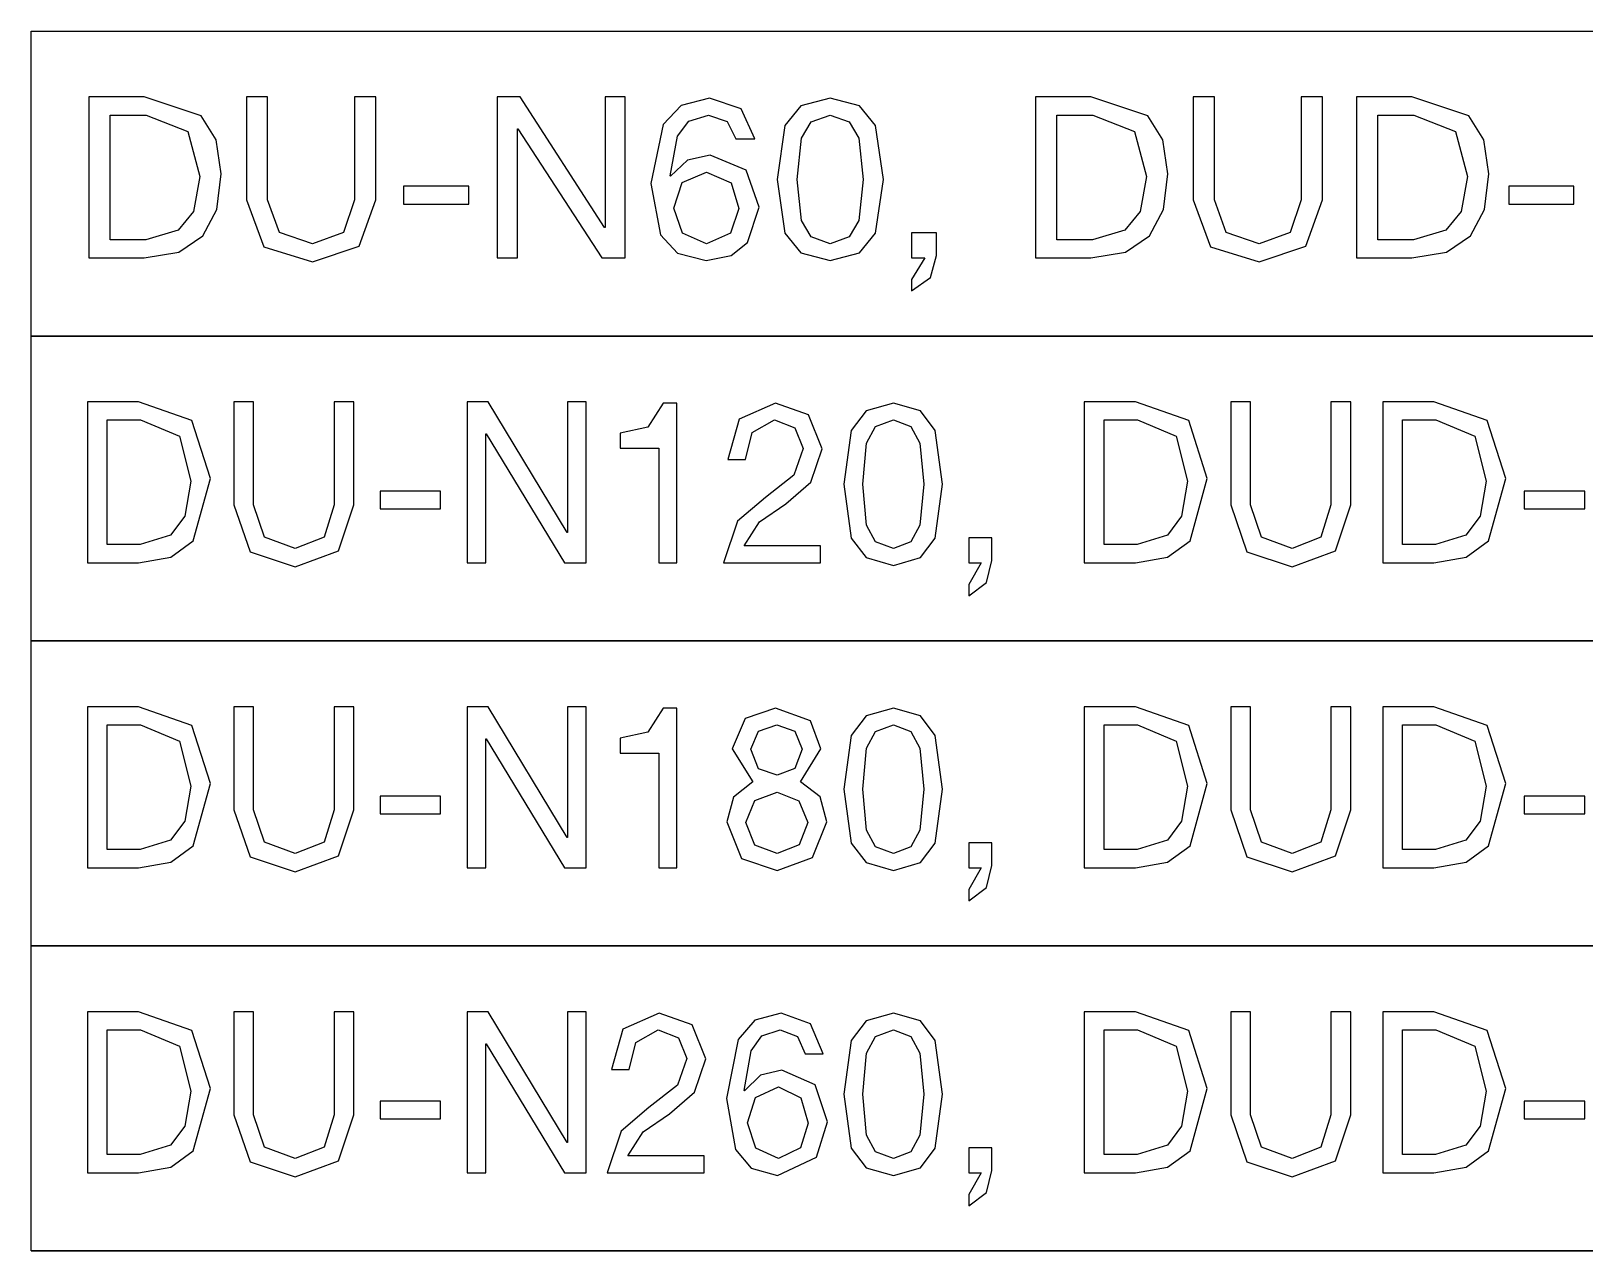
# Model space of a CAD drawing. Extents: x -212 to 220, y 7 to 294.
# Drawn here: x 18.02 to 37.5, y 105.39 to 120.68 of the extents above; entities that cross this region are included whole.
import ezdxf

# ---------------------------------------------------------------- set-up
doc = ezdxf.new("R2010")
doc.units = 0

msp = doc.modelspace()

# ---------------------------------------------------------------- linework, layer by layer
at = {"layer": '1'}
for p, q in [((18.017732, 120.675839), (46.017643, 120.675839)), ((18.017732, 116.853501), (18.017732, 120.675839)), ((19.434954, 119.850841), (18.740424, 119.850841)), ((18.740424, 119.850841), (18.740424, 117.833398)), ((20.151189, 119.614164), (19.434954, 119.850841)), ((20.983179, 119.850841), (20.718597, 119.850841)), ((20.718597, 119.850841), (20.718597, 118.561)), ((20.983179, 118.561), (20.983179, 119.850841)), ((22.339166, 119.850841), (22.070449, 119.850841)), ((22.070449, 119.850841), (22.070449, 118.561)), ((22.339166, 118.561), (22.339166, 119.850841)), ((23.862591, 119.850841), (23.862584, 117.833398)), ((24.147843, 119.850841), (23.862591, 119.850841)), ((25.206174, 118.213735), (24.147843, 119.850841)), ((25.466608, 119.850841), (25.214429, 119.850841)), ((25.214429, 119.850841), (25.214429, 118.213735)), ((25.466608, 117.833398), (25.466608, 119.850841)), ((26.523913, 119.834305), (26.16825, 119.744323)), ((26.920274, 119.70098), (26.523913, 119.834305)), ((28.035961, 119.834305), (27.666862, 119.737605)), ((28.403314, 119.737605), (28.035961, 119.834305)), ((31.301907, 119.850841), (30.607377, 119.850841)), ((30.607377, 119.850841), (30.607377, 117.833398)), ((32.018139, 119.614164), (31.301907, 119.850841)), ((32.851162, 119.850841), (32.586579, 119.850841)), ((32.586579, 119.850841), (32.586579, 118.561)), ((32.851162, 118.561), (32.851162, 119.850841)), ((34.207149, 119.850841), (33.938431, 119.850841)), ((33.938431, 119.850841), (33.938431, 118.561)), ((34.207149, 118.561), (34.207149, 119.850841)), ((35.326457, 119.850841), (34.631927, 119.850841)), ((34.631927, 119.850841), (34.631927, 117.833398)), ((36.042691, 119.614164), (35.326457, 119.850841)), ((19.009142, 119.623465), (19.459761, 119.623465)), ((19.009142, 118.060773), (19.009142, 119.623465)), ((19.459761, 119.623465), (19.982724, 119.418827)), ((20.338386, 119.313666), (20.151189, 119.614164)), ((26.16825, 119.744323), (25.942036, 119.505127)), ((26.265023, 119.548212), (26.511516, 119.623465)), ((26.511516, 119.623465), (26.743028, 119.5413)), ((27.090285, 119.32581), (26.920274, 119.70098)), ((27.666862, 119.737605), (27.467521, 119.491691)), ((27.7987, 119.539362), (28.035961, 119.623465)), ((28.035961, 119.623465), (28.27322, 119.539362)), ((28.60285, 119.491691), (28.403314, 119.737605)), ((30.876091, 119.623465), (31.32671, 119.623465)), ((30.876091, 118.060773), (30.876091, 119.623465)), ((31.32671, 119.623465), (31.849674, 119.418827)), ((32.205335, 119.313666), (32.018139, 119.614164)), ((34.900645, 119.623465), (35.351261, 119.623465)), ((34.900645, 118.060773), (34.900645, 119.623465)), ((35.351261, 119.623465), (35.874226, 119.418827)), ((36.229889, 119.313666), (36.042691, 119.614164)), ((19.982724, 119.418827), (20.133618, 118.854522)), ((24.114763, 117.833398), (24.114763, 119.449833)), ((24.114763, 119.449833), (24.118891, 119.449833)), ((24.118891, 119.449833), (25.173087, 117.833398)), ((25.942036, 119.505127), (25.788041, 118.763571)), ((26.12085, 119.359399), (26.265023, 119.548212)), ((26.743028, 119.5413), (26.850513, 119.32581)), ((27.467521, 119.491691), (27.370369, 118.817315)), ((27.675776, 119.332011), (27.7987, 119.539362)), ((28.27322, 119.539362), (28.396146, 119.332011)), ((28.701552, 118.817315), (28.60285, 119.491691)), ((31.849674, 119.418827), (32.000567, 118.854522)), ((35.874226, 119.418827), (36.025121, 118.854522)), ((20.402335, 118.887595), (20.338386, 119.313666)), ((26.027827, 118.86279), (26.12085, 119.359399)), ((26.850513, 119.32581), (27.090285, 119.32581)), ((27.622552, 118.817315), (27.675776, 119.332011)), ((28.396146, 119.332011), (28.449373, 118.817315)), ((32.269285, 118.887595), (32.205335, 119.313666)), ((36.293839, 118.887595), (36.229889, 119.313666)), ((26.24486, 119.057093), (26.031954, 118.858656)), ((26.532182, 119.119105), (26.24486, 119.057093)), ((26.982281, 118.934103), (26.532182, 119.119105)), ((20.133618, 118.854522), (20.053262, 118.416565)), ((20.345362, 118.438592), (20.402335, 118.887595)), ((26.031954, 118.858656), (26.027827, 118.86279)), ((26.179232, 118.777524), (26.486705, 118.908265)), ((26.486705, 118.908265), (26.793147, 118.773907)), ((26.486705, 118.908265), (26.486705, 118.908265)), ((27.144027, 118.47005), (26.982281, 118.934103)), ((32.000567, 118.854522), (31.920211, 118.416565)), ((32.212311, 118.438592), (32.269285, 118.887595)), ((36.025121, 118.854522), (35.944765, 118.416565)), ((36.236866, 118.438592), (36.293839, 118.887595)), ((23.504981, 118.730499), (22.686429, 118.730499)), ((22.686429, 118.730499), (22.686429, 118.507257)), ((23.504981, 118.507257), (23.504981, 118.730499)), ((25.788041, 118.763571), (25.909997, 118.123819)), ((26.073296, 118.457648), (26.179232, 118.777524)), ((26.793147, 118.773907), (26.891848, 118.453514)), ((27.370369, 118.817315), (27.467521, 118.142939)), ((27.370369, 118.817315), (27.370369, 118.817315)), ((27.675778, 118.302619), (27.622552, 118.817315)), ((27.622552, 118.817315), (27.622552, 118.817315)), ((28.449373, 118.817315), (28.396149, 118.302619)), ((28.60285, 118.142939), (28.701552, 118.817315)), ((37.359402, 118.730499), (36.54085, 118.730499)), ((36.54085, 118.730499), (36.54085, 118.507257)), ((37.359402, 118.507257), (37.359402, 118.730499)), ((20.169792, 118.107799), (20.345362, 118.438592)), ((20.718597, 118.561), (20.93667, 117.970857)), ((21.130973, 118.152757), (20.983179, 118.561)), ((22.070449, 118.561), (21.935056, 118.152757)), ((22.129876, 117.981709), (22.339166, 118.561)), ((22.686429, 118.507257), (23.504981, 118.507257)), ((26.182333, 118.141389), (26.073296, 118.457648)), ((26.891848, 118.453514), (26.786945, 118.143972)), ((27.000367, 118.026667), (27.144027, 118.47005)), ((32.036741, 118.107799), (32.212311, 118.438592)), ((32.586579, 118.561), (32.804652, 117.970857)), ((32.998955, 118.152757), (32.851162, 118.561)), ((33.938431, 118.561), (33.803039, 118.152757)), ((33.99786, 117.981709), (34.207149, 118.561)), ((36.061295, 118.107799), (36.236866, 118.438592)), ((36.54085, 118.507257), (37.359402, 118.507257)), ((20.053262, 118.416565), (19.862835, 118.178596)), ((27.798703, 118.095267), (27.675778, 118.302619)), ((28.396149, 118.302619), (28.273223, 118.095267)), ((31.920211, 118.416565), (31.729784, 118.178596)), ((35.944765, 118.416565), (35.754337, 118.178596)), ((19.455627, 118.060773), (19.009142, 118.060773)), ((19.862835, 118.178596), (19.455627, 118.060773)), ((19.868648, 117.903355), (20.169792, 118.107799)), ((21.545418, 118.011164), (21.130973, 118.152757)), ((21.935056, 118.152757), (21.545418, 118.011164)), ((25.214429, 118.213735), (25.206174, 118.213735)), ((25.909997, 118.123819), (26.119415, 117.891534)), ((26.486705, 118.011164), (26.182333, 118.141389)), ((26.786945, 118.143972), (26.486705, 118.011164)), ((27.467521, 118.142939), (27.666862, 117.897024)), ((28.035961, 118.011164), (27.798703, 118.095267)), ((28.273223, 118.095267), (28.035961, 118.011164)), ((28.403314, 117.897024), (28.60285, 118.142939)), ((29.369211, 118.14759), (29.05502, 118.14759)), ((29.05502, 118.14759), (29.05502, 117.833398)), ((29.369211, 117.862336), (29.369211, 118.14759)), ((31.322576, 118.060773), (30.876091, 118.060773)), ((31.729784, 118.178596), (31.322576, 118.060773)), ((31.735599, 117.903355), (32.036741, 118.107799)), ((33.4134, 118.011164), (32.998955, 118.152757)), ((33.803039, 118.152757), (33.4134, 118.011164)), ((35.347126, 118.060773), (34.900645, 118.060773)), ((35.754337, 118.178596), (35.347126, 118.060773)), ((35.760151, 117.903355), (36.061295, 118.107799)), ((19.434954, 117.833398), (19.868648, 117.903355)), ((20.93667, 117.970857), (21.545418, 117.783788)), ((21.545418, 117.783788), (22.129876, 117.981709)), ((26.119415, 117.891534), (26.478436, 117.800325)), ((26.478436, 117.800325), (26.795212, 117.864274)), ((26.795212, 117.864274), (27.000367, 118.026667)), ((27.666862, 117.897024), (28.035961, 117.800325)), ((28.035961, 117.800325), (28.403314, 117.897024)), ((29.29428, 117.585351), (29.369211, 117.862336)), ((31.301907, 117.833398), (31.735599, 117.903355)), ((32.804652, 117.970857), (33.4134, 117.783788)), ((33.4134, 117.783788), (33.99786, 117.981709)), ((35.326457, 117.833398), (35.760151, 117.903355)), ((18.740424, 117.833398), (19.434954, 117.833398)), ((23.862584, 117.833398), (24.114763, 117.833398)), ((25.173087, 117.833398), (25.466608, 117.833398)), ((29.05502, 117.833398), (29.220385, 117.833398)), ((29.220385, 117.833398), (29.05502, 117.560547)), ((30.607377, 117.833398), (31.301907, 117.833398)), ((34.631927, 117.833398), (35.326457, 117.833398)), ((29.05502, 117.419987), (29.29428, 117.585351)), ((29.05502, 117.560547), (29.05502, 117.419987)), ((18.017732, 116.853853), (46.017643, 116.853853)), ((18.017732, 113.031515), (18.017732, 116.853853)), ((46.017643, 116.853501), (18.017732, 116.853501)), ((18.0179, 116.854), (46.01781, 116.854)), ((19.365184, 116.029644), (18.724397, 116.029644)), ((18.724397, 116.029644), (18.724397, 114.012201)), ((20.032842, 115.792966), (19.365184, 116.029644)), ((20.807987, 116.029644), (20.55994, 116.029644)), ((20.55994, 116.029644), (20.55994, 114.739803)), ((20.807987, 114.739803), (20.807987, 116.029644)), ((22.064755, 116.029644), (21.816708, 116.029644)), ((21.816708, 116.029644), (21.816708, 114.739803)), ((22.064755, 114.739803), (22.064755, 116.029644)), ((23.748369, 116.029644), (23.483786, 116.029644)), ((23.483786, 116.029644), (23.483786, 114.012201)), ((24.73642, 114.392538), (23.748369, 116.029644)), ((24.976199, 116.029644), (24.740555, 116.029644)), ((24.740555, 116.029644), (24.740555, 114.392538)), ((24.976199, 114.012201), (24.976199, 116.029644)), ((25.941512, 116.013107), (25.75031, 115.711834)), ((26.11101, 116.013107), (25.941512, 116.013107)), ((26.11101, 114.012201), (26.11101, 116.013107)), ((27.351242, 116.013107), (26.89494, 115.81157)), ((27.763619, 115.865313), (27.351242, 116.013107)), ((28.48431, 115.916408), (28.298469, 115.670493)), ((28.827118, 116.013107), (28.48431, 115.916408)), ((29.167536, 115.916408), (28.827118, 116.013107)), ((29.352149, 115.670493), (29.167536, 115.916408)), ((31.861551, 116.029644), (31.220765, 116.029644)), ((31.220765, 116.029644), (31.220765, 114.012201)), ((32.529209, 115.792966), (31.861551, 116.029644)), ((33.304354, 116.029644), (33.056308, 116.029644)), ((33.056308, 116.029644), (33.056308, 114.739803)), ((33.304354, 114.739803), (33.304354, 116.029644)), ((34.561122, 116.029644), (34.313076, 116.029644)), ((34.313076, 116.029644), (34.313076, 114.739803)), ((34.561122, 114.739803), (34.561122, 116.029644)), ((35.60395, 116.029644), (34.963164, 116.029644)), ((34.963164, 116.029644), (34.963164, 114.012201)), ((36.271608, 115.792966), (35.60395, 116.029644)), ((18.972444, 115.802268), (19.389988, 115.802268)), ((18.972444, 114.239576), (18.972444, 115.802268)), ((19.389988, 115.802268), (19.877813, 115.59763)), ((20.266419, 115.066397), (20.032842, 115.792966)), ((25.75031, 115.711834), (25.404078, 115.636904)), ((26.89494, 115.81157), (26.751797, 115.306175)), ((27.05617, 115.644138), (27.33884, 115.802268)), ((27.33884, 115.802268), (27.591537, 115.703049)), ((27.934151, 115.438467), (27.763619, 115.865313)), ((28.490705, 115.510813), (28.604845, 115.718165)), ((28.604845, 115.718165), (28.827118, 115.802268)), ((28.827118, 115.802268), (29.047001, 115.718165)), ((29.047001, 115.718165), (29.159913, 115.510813)), ((31.468811, 115.802268), (31.886356, 115.802268)), ((31.468811, 114.239576), (31.468811, 115.802268)), ((31.886356, 115.802268), (32.37418, 115.59763)), ((32.762786, 115.066397), (32.529209, 115.792966)), ((35.21121, 115.802268), (35.628755, 115.802268)), ((35.21121, 114.239576), (35.21121, 115.802268)), ((35.628755, 115.802268), (36.116579, 115.59763)), ((36.505185, 115.066397), (36.271608, 115.792966)), ((19.877813, 115.59763), (20.018372, 115.033324)), ((23.71943, 114.012201), (23.71943, 115.628635)), ((23.71943, 115.628635), (23.723565, 115.628635)), ((23.723565, 115.628635), (24.703348, 114.012201)), ((25.404078, 115.636904), (25.404078, 115.446735)), ((26.975039, 115.306175), (27.05617, 115.644138)), ((27.591537, 115.703049), (27.698507, 115.442601)), ((28.298469, 115.670493), (28.207002, 114.996117)), ((28.442646, 114.996117), (28.490705, 115.510813)), ((29.159913, 115.510813), (29.207455, 114.996117)), ((29.4431, 114.996117), (29.352149, 115.670493)), ((32.37418, 115.59763), (32.51474, 115.033324)), ((36.116579, 115.59763), (36.257139, 115.033324)), ((25.404078, 115.446735), (25.887769, 115.446735)), ((25.887769, 115.446735), (25.887769, 114.012201)), ((27.698507, 115.442601), (27.578618, 115.111872)), ((27.793591, 115.022472), (27.934151, 115.438467)), ((26.751797, 115.306175), (26.975039, 115.306175)), ((20.018372, 115.033324), (19.943377, 114.595368)), ((20.049895, 114.286602), (20.266419, 115.066397)), ((27.578618, 115.111872), (27.223085, 114.830753)), ((27.479399, 114.752205), (27.793591, 115.022472)), ((28.207002, 114.996117), (28.298469, 114.321742)), ((28.207002, 114.996117), (28.207002, 114.996117)), ((28.490705, 114.481421), (28.442646, 114.996117)), ((28.442646, 114.996117), (28.442646, 114.996117)), ((29.207455, 114.996117), (29.159913, 114.481421)), ((29.352149, 114.321742), (29.4431, 114.996117)), ((32.51474, 115.033324), (32.439745, 114.595368)), ((32.546262, 114.286602), (32.762786, 115.066397)), ((36.257139, 115.033324), (36.182143, 114.595368)), ((36.288661, 114.286602), (36.505185, 115.066397)), ((20.55994, 114.739803), (20.763028, 114.14966)), ((20.944412, 114.33156), (20.807987, 114.739803)), ((21.816708, 114.739803), (21.690618, 114.33156)), ((21.872002, 114.160512), (22.064755, 114.739803)), ((23.149957, 114.909301), (22.393416, 114.909301)), ((22.393416, 114.909301), (22.393416, 114.68606)), ((23.149957, 114.68606), (23.149957, 114.909301)), ((27.223085, 114.830753), (26.875303, 114.534648)), ((27.149188, 114.523279), (27.479399, 114.752205)), ((33.056308, 114.739803), (33.259396, 114.14966)), ((33.440779, 114.33156), (33.304354, 114.739803)), ((34.313076, 114.739803), (34.186986, 114.33156)), ((34.368369, 114.160512), (34.561122, 114.739803)), ((37.493236, 114.909301), (36.736695, 114.909301)), ((36.736695, 114.909301), (36.736695, 114.68606)), ((37.493236, 114.68606), (37.493236, 114.909301)), ((19.943377, 114.595368), (19.765675, 114.357398)), ((22.393416, 114.68606), (23.149957, 114.68606)), ((26.875303, 114.534648), (26.698054, 114.012201)), ((32.439745, 114.595368), (32.262043, 114.357398)), ((36.182143, 114.595368), (36.004441, 114.357398)), ((36.736695, 114.68606), (37.493236, 114.68606)), ((19.765675, 114.357398), (19.385854, 114.239576)), ((24.740555, 114.392538), (24.73642, 114.392538)), ((26.958502, 114.22304), (27.149188, 114.523279)), ((28.604845, 114.27407), (28.490705, 114.481421)), ((29.159913, 114.481421), (29.047001, 114.27407)), ((32.262043, 114.357398), (31.882222, 114.239576)), ((36.004441, 114.357398), (35.62462, 114.239576)), ((19.385854, 114.239576), (18.972444, 114.239576)), ((19.769357, 114.082157), (20.049895, 114.286602)), ((20.763028, 114.14966), (21.328884, 113.962591)), ((21.328884, 114.189967), (20.944412, 114.33156)), ((21.690618, 114.33156), (21.328884, 114.189967)), ((21.328884, 113.962591), (21.872002, 114.160512)), ((27.91348, 114.22304), (26.958502, 114.22304)), ((27.91348, 114.012201), (27.91348, 114.22304)), ((28.298469, 114.321742), (28.48431, 114.075827)), ((28.827118, 114.189967), (28.604845, 114.27407)), ((29.047001, 114.27407), (28.827118, 114.189967)), ((29.167536, 114.075827), (29.352149, 114.321742)), ((30.063215, 114.326393), (29.773828, 114.326393)), ((29.773828, 114.326393), (29.773828, 114.012201)), ((30.063215, 114.041139), (30.063215, 114.326393)), ((31.882222, 114.239576), (31.468811, 114.239576)), ((32.265725, 114.082157), (32.546262, 114.286602)), ((33.259396, 114.14966), (33.825251, 113.962591)), ((33.825251, 114.189967), (33.440779, 114.33156)), ((34.186986, 114.33156), (33.825251, 114.189967)), ((33.825251, 113.962591), (34.368369, 114.160512)), ((35.62462, 114.239576), (35.21121, 114.239576)), ((36.008124, 114.082157), (36.288661, 114.286602)), ((18.724397, 114.012201), (19.365184, 114.012201)), ((19.365184, 114.012201), (19.769357, 114.082157)), ((23.483786, 114.012201), (23.71943, 114.012201)), ((24.703348, 114.012201), (24.976199, 114.012201)), ((25.887769, 114.012201), (26.11101, 114.012201)), ((26.698054, 114.012201), (27.91348, 114.012201)), ((28.48431, 114.075827), (28.827118, 113.979128)), ((28.827118, 113.979128), (29.167536, 114.075827)), ((29.773828, 114.012201), (29.92679, 114.012201)), ((29.92679, 114.012201), (29.773828, 113.73935)), ((29.994486, 113.764154), (30.063215, 114.041139)), ((31.220765, 114.012201), (31.861551, 114.012201)), ((31.861551, 114.012201), (32.265725, 114.082157)), ((34.963164, 114.012201), (35.60395, 114.012201)), ((35.60395, 114.012201), (36.008124, 114.082157)), ((29.773828, 113.59879), (29.994486, 113.764154)), ((29.773828, 113.73935), (29.773828, 113.59879)), ((46.017643, 113.031515), (18.017732, 113.031515)), ((18.017732, 113.031515), (46.017643, 113.031515)), ((18.017732, 109.209176), (18.017732, 113.031515)), ((18.0179, 113.032), (46.01781, 113.032)), ((19.365184, 112.206861), (18.724397, 112.206861)), ((18.724397, 112.206861), (18.724397, 110.189418)), ((20.032842, 111.970183), (19.365184, 112.206861)), ((20.807987, 112.206861), (20.55994, 112.206861)), ((20.55994, 112.206861), (20.55994, 110.91702)), ((20.807987, 110.91702), (20.807987, 112.206861)), ((22.064755, 112.206861), (21.816708, 112.206861)), ((21.816708, 112.206861), (21.816708, 110.91702)), ((22.064755, 110.91702), (22.064755, 112.206861)), ((23.748369, 112.206861), (23.483786, 112.206861)), ((23.483786, 112.206861), (23.483786, 110.189418)), ((24.73642, 110.569755), (23.748369, 112.206861)), ((24.976199, 112.206861), (24.740555, 112.206861)), ((24.740555, 112.206861), (24.740555, 110.569755)), ((24.976199, 110.189418), (24.976199, 112.206861)), ((31.861551, 112.206861), (31.220765, 112.206861)), ((31.220765, 112.206861), (31.220765, 110.189418)), ((32.529209, 111.970183), (31.861551, 112.206861)), ((33.304354, 112.206861), (33.056308, 112.206861)), ((33.056308, 112.206861), (33.056308, 110.91702)), ((33.304354, 110.91702), (33.304354, 112.206861)), ((34.561122, 112.206861), (34.313076, 112.206861)), ((34.313076, 112.206861), (34.313076, 110.91702)), ((34.561122, 110.91702), (34.561122, 112.206861)), ((35.60395, 112.206861), (34.963164, 112.206861)), ((34.963164, 112.206861), (34.963164, 110.189418)), ((36.271608, 111.970183), (35.60395, 112.206861)), ((25.941512, 112.190324), (25.75031, 111.889051)), ((26.11101, 112.190324), (25.941512, 112.190324)), ((26.11101, 110.189418), (26.11101, 112.190324)), ((26.971421, 112.0601), (26.80554, 111.681829)), ((27.351242, 112.190324), (26.971421, 112.0601)), ((27.787907, 112.030645), (27.351242, 112.190324)), ((27.917615, 111.681829), (27.787907, 112.030645)), ((28.48431, 112.093625), (28.298469, 111.84771)), ((28.827118, 112.190324), (28.48431, 112.093625)), ((29.167536, 112.093625), (28.827118, 112.190324)), ((29.352149, 111.84771), (29.167536, 112.093625)), ((18.972444, 111.979485), (19.389988, 111.979485)), ((18.972444, 110.416794), (18.972444, 111.979485)), ((19.389988, 111.979485), (19.877813, 111.774847)), ((20.266419, 111.243614), (20.032842, 111.970183)), ((25.75031, 111.889051), (25.404078, 111.814121)), ((25.404078, 111.814121), (25.404078, 111.623952)), ((27.041184, 111.673561), (27.137819, 111.900937)), ((27.137819, 111.900937), (27.367778, 111.979485)), ((27.367778, 111.979485), (27.593087, 111.900937)), ((27.593087, 111.900937), (27.68197, 111.673561)), ((28.298469, 111.84771), (28.207002, 111.173335)), ((28.490705, 111.688031), (28.604845, 111.895382)), ((28.604845, 111.895382), (28.827118, 111.979485)), ((28.827118, 111.979485), (29.047001, 111.895382)), ((29.047001, 111.895382), (29.159913, 111.688031)), ((29.4431, 111.173335), (29.352149, 111.84771)), ((31.468811, 111.979485), (31.886356, 111.979485)), ((31.468811, 110.416794), (31.468811, 111.979485)), ((31.886356, 111.979485), (32.37418, 111.774847)), ((32.762786, 111.243614), (32.529209, 111.970183)), ((35.21121, 111.979485), (35.628755, 111.979485)), ((35.21121, 110.416794), (35.21121, 111.979485)), ((35.628755, 111.979485), (36.116579, 111.774847)), ((36.505185, 111.243614), (36.271608, 111.970183)), ((19.877813, 111.774847), (20.018372, 111.210542)), ((23.71943, 110.189418), (23.71943, 111.805853)), ((23.71943, 111.805853), (23.723565, 111.805853)), ((23.723565, 111.805853), (24.703348, 110.189418)), ((25.404078, 111.623952), (25.887769, 111.623952)), ((25.887769, 111.623952), (25.887769, 110.189418)), ((26.80554, 111.681829), (27.065989, 111.264285)), ((26.80554, 111.681829), (26.80554, 111.681829)), ((27.138336, 111.428616), (27.041184, 111.673561)), ((27.041184, 111.673561), (27.041184, 111.673561)), ((27.68197, 111.673561), (27.593604, 111.434817)), ((27.6613, 111.264285), (27.917615, 111.681829)), ((28.442646, 111.173335), (28.490705, 111.688031)), ((29.159913, 111.688031), (29.207455, 111.173335)), ((32.37418, 111.774847), (32.51474, 111.210542)), ((36.116579, 111.774847), (36.257139, 111.210542)), ((27.371913, 111.351101), (27.138336, 111.428616)), ((27.593604, 111.434817), (27.371913, 111.351101)), ((20.049895, 110.463819), (20.266419, 111.243614)), ((27.065989, 111.264285), (26.825177, 111.074633)), ((27.91038, 111.079284), (27.6613, 111.264285)), ((32.546262, 110.463819), (32.762786, 111.243614)), ((36.288661, 110.463819), (36.505185, 111.243614)), ((20.018372, 111.210542), (19.943377, 110.772585)), ((23.149957, 111.086518), (22.393416, 111.086518)), ((22.393416, 111.086518), (22.393416, 110.863277)), ((23.149957, 110.863277), (23.149957, 111.086518)), ((26.825177, 111.074633), (26.739394, 110.764058)), ((26.979173, 110.75579), (27.091827, 111.032775)), ((27.091827, 111.032775), (27.371913, 111.136128)), ((27.371913, 111.136128), (27.643213, 111.028124)), ((27.992028, 110.764058), (27.91038, 111.079284)), ((28.207002, 111.173335), (28.298469, 110.498959)), ((28.207002, 111.173335), (28.207002, 111.173335)), ((28.490705, 110.658639), (28.442646, 111.173335)), ((28.442646, 111.173335), (28.442646, 111.173335)), ((29.207455, 111.173335), (29.159913, 110.658639)), ((29.352149, 110.498959), (29.4431, 111.173335)), ((32.51474, 111.210542), (32.439745, 110.772585)), ((36.257139, 111.210542), (36.182143, 110.772585)), ((37.493236, 111.086518), (36.736695, 111.086518)), ((36.736695, 111.086518), (36.736695, 110.863277)), ((37.493236, 110.863277), (37.493236, 111.086518)), ((20.55994, 110.91702), (20.763028, 110.326877)), ((20.944412, 110.508777), (20.807987, 110.91702)), ((21.816708, 110.91702), (21.690618, 110.508777)), ((21.872002, 110.337729), (22.064755, 110.91702)), ((22.393416, 110.863277), (23.149957, 110.863277)), ((27.643213, 111.028124), (27.756385, 110.75579)), ((33.056308, 110.91702), (33.259396, 110.326877)), ((33.440779, 110.508777), (33.304354, 110.91702)), ((34.313076, 110.91702), (34.186986, 110.508777)), ((34.368369, 110.337729), (34.561122, 110.91702)), ((36.736695, 110.863277), (37.493236, 110.863277)), ((19.943377, 110.772585), (19.765675, 110.534616)), ((26.739394, 110.764058), (26.922329, 110.306723)), ((27.090277, 110.47157), (26.979173, 110.75579)), ((26.979173, 110.75579), (26.979173, 110.75579)), ((27.756385, 110.75579), (27.647864, 110.477772)), ((27.812195, 110.316025), (27.992028, 110.764058)), ((28.604845, 110.451287), (28.490705, 110.658639)), ((29.159913, 110.658639), (29.047001, 110.451287)), ((32.439745, 110.772585), (32.262043, 110.534615)), ((36.182143, 110.772585), (36.004441, 110.534616)), ((19.765675, 110.534616), (19.385854, 110.416794)), ((19.769357, 110.259375), (20.049895, 110.463819)), ((21.328884, 110.367184), (20.944412, 110.508777)), ((21.690618, 110.508777), (21.328884, 110.367184)), ((24.740555, 110.569755), (24.73642, 110.569755)), ((27.371913, 110.367184), (27.090277, 110.47157)), ((27.647864, 110.477772), (27.371913, 110.367184)), ((28.298469, 110.498959), (28.48431, 110.253044)), ((28.827118, 110.367184), (28.604845, 110.451287)), ((29.047001, 110.451287), (28.827118, 110.367184)), ((29.167536, 110.253044), (29.352149, 110.498959)), ((30.063215, 110.50361), (29.773828, 110.50361)), ((29.773828, 110.50361), (29.773828, 110.189418)), ((30.063215, 110.218357), (30.063215, 110.50361)), ((32.262043, 110.534615), (31.882222, 110.416794)), ((32.265725, 110.259375), (32.546262, 110.463819)), ((33.825251, 110.367184), (33.440779, 110.508777)), ((34.186986, 110.508777), (33.825251, 110.367184)), ((36.004441, 110.534616), (35.62462, 110.416794)), ((36.008124, 110.259375), (36.288661, 110.463819)), ((19.385854, 110.416794), (18.972444, 110.416794)), ((19.365184, 110.189418), (19.769357, 110.259375)), ((20.763028, 110.326877), (21.328884, 110.139809)), ((21.328884, 110.139809), (21.872002, 110.337729)), ((26.922329, 110.306723), (27.371913, 110.156345)), ((27.371913, 110.156345), (27.812195, 110.316025)), ((28.48431, 110.253044), (28.827118, 110.156345)), ((28.827118, 110.156345), (29.167536, 110.253044)), ((31.882222, 110.416794), (31.468811, 110.416794)), ((31.861551, 110.189418), (32.265725, 110.259375)), ((33.259396, 110.326877), (33.825251, 110.139809)), ((33.825251, 110.139809), (34.368369, 110.337729)), ((35.62462, 110.416794), (35.21121, 110.416794)), ((35.60395, 110.189418), (36.008124, 110.259375)), ((18.724397, 110.189418), (19.365184, 110.189418)), ((23.483786, 110.189418), (23.71943, 110.189418)), ((24.703348, 110.189418), (24.976199, 110.189418)), ((25.887769, 110.189418), (26.11101, 110.189418)), ((29.773828, 110.189418), (29.92679, 110.189418)), ((29.92679, 110.189418), (29.773828, 109.916567)), ((29.994486, 109.941372), (30.063215, 110.218357)), ((31.220765, 110.189418), (31.861551, 110.189418)), ((34.963164, 110.189418), (35.60395, 110.189418)), ((29.773828, 109.776007), (29.994486, 109.941372)), ((29.773828, 109.916567), (29.773828, 109.776007)), ((46.017643, 109.209176), (18.017732, 109.209176)), ((18.017732, 109.209176), (46.017643, 109.209176)), ((18.017732, 105.386837), (18.017732, 109.209176)), ((18.0179, 109.21), (46.01781, 109.21)), ((19.365184, 108.38408), (18.724397, 108.38408)), ((18.724397, 108.38408), (18.724397, 106.366637)), ((20.032842, 108.147402), (19.365184, 108.38408)), ((20.807987, 108.38408), (20.55994, 108.38408)), ((20.55994, 108.38408), (20.55994, 107.094239)), ((20.807987, 107.094239), (20.807987, 108.38408)), ((22.064755, 108.38408), (21.816708, 108.38408)), ((21.816708, 108.38408), (21.816708, 107.094239)), ((22.064755, 107.094239), (22.064755, 108.38408)), ((23.748369, 108.38408), (23.483786, 108.38408)), ((23.483786, 108.38408), (23.483786, 106.366637)), ((24.73642, 106.746974), (23.748369, 108.38408)), ((24.976199, 108.38408), (24.740555, 108.38408)), ((24.740555, 108.38408), (24.740555, 106.746974)), ((24.976199, 106.366637), (24.976199, 108.38408)), ((25.891903, 108.367543), (25.435601, 108.166006)), ((26.30428, 108.219749), (25.891903, 108.367543)), ((27.421522, 108.367543), (27.091052, 108.277562)), ((27.789458, 108.234218), (27.421522, 108.367543)), ((28.827118, 108.367543), (28.48431, 108.270844)), ((29.167536, 108.270844), (28.827118, 108.367543)), ((31.861551, 108.38408), (31.220765, 108.38408)), ((31.220765, 108.38408), (31.220765, 106.366637)), ((32.529209, 108.147402), (31.861551, 108.38408)), ((33.304354, 108.38408), (33.056308, 108.38408)), ((33.056308, 108.38408), (33.056308, 107.094239)), ((33.304354, 107.094239), (33.304354, 108.38408)), ((34.561122, 108.38408), (34.313076, 108.38408)), ((34.313076, 108.38408), (34.313076, 107.094239)), ((34.561122, 107.094239), (34.561122, 108.38408)), ((35.60395, 108.38408), (34.963164, 108.38408)), ((34.963164, 108.38408), (34.963164, 106.366637)), ((36.271608, 108.147402), (35.60395, 108.38408)), ((18.972444, 108.156704), (19.389988, 108.156704)), ((18.972444, 106.594012), (18.972444, 108.156704)), ((19.389988, 108.156704), (19.877813, 107.952066)), ((20.266419, 107.420833), (20.032842, 108.147402)), ((25.435601, 108.166006), (25.292458, 107.660611)), ((25.596831, 107.998574), (25.879501, 108.156704)), ((25.879501, 108.156704), (26.132198, 108.057485)), ((26.474812, 107.792903), (26.30428, 108.219749)), ((27.091052, 108.277562), (26.879954, 108.038365)), ((27.18, 108.08145), (27.409119, 108.156704)), ((27.409119, 108.156704), (27.625126, 108.074538)), ((27.946553, 107.859048), (27.789458, 108.234218)), ((28.48431, 108.270844), (28.298469, 108.024929)), ((28.604845, 108.072601), (28.827118, 108.156704)), ((28.827118, 108.156704), (29.047001, 108.072601)), ((29.352149, 108.024929), (29.167536, 108.270844)), ((31.468811, 108.156704), (31.886356, 108.156704)), ((31.468811, 106.594012), (31.468811, 108.156704)), ((31.886356, 108.156704), (32.37418, 107.952066)), ((32.762786, 107.420833), (32.529209, 108.147402)), ((35.21121, 108.156704), (35.628755, 108.156704)), ((35.21121, 106.594012), (35.21121, 108.156704)), ((35.628755, 108.156704), (36.116579, 107.952066)), ((36.505185, 107.420833), (36.271608, 108.147402)), ((19.877813, 107.952066), (20.018372, 107.387761)), ((23.71943, 106.366637), (23.71943, 107.983072)), ((23.71943, 107.983072), (23.723565, 107.983072)), ((23.723565, 107.983072), (24.703348, 106.366637)), ((25.515699, 107.660611), (25.596831, 107.998574)), ((26.132198, 108.057485), (26.239168, 107.797037)), ((26.879954, 108.038365), (26.73526, 107.29681)), ((27.045835, 107.892638), (27.18, 108.08145)), ((27.625126, 108.074538), (27.723311, 107.859048)), ((28.298469, 108.024929), (28.207002, 107.350554)), ((28.490705, 107.86525), (28.604845, 108.072601)), ((29.047001, 108.072601), (29.159913, 107.86525)), ((29.4431, 107.350554), (29.352149, 108.024929)), ((32.37418, 107.952066), (32.51474, 107.387761)), ((36.116579, 107.952066), (36.257139, 107.387761)), ((26.239168, 107.797037), (26.119279, 107.466308)), ((26.334252, 107.376908), (26.474812, 107.792903)), ((26.958502, 107.396029), (27.045835, 107.892638)), ((27.723311, 107.859048), (27.946553, 107.859048)), ((28.442646, 107.350554), (28.490705, 107.86525)), ((29.159913, 107.86525), (29.207455, 107.350554)), ((25.292458, 107.660611), (25.515699, 107.660611)), ((27.160557, 107.590332), (26.962636, 107.391895)), ((27.42979, 107.652343), (27.160557, 107.590332)), ((27.848368, 107.467342), (27.42979, 107.652343)), ((20.018372, 107.387761), (19.943377, 106.949804)), ((20.049895, 106.641038), (20.266419, 107.420833)), ((26.119279, 107.466308), (25.763746, 107.185189)), ((26.02006, 107.106641), (26.334252, 107.376908)), ((26.962636, 107.391895), (26.958502, 107.396029)), ((27.099578, 107.310763), (27.388449, 107.441504)), ((27.388449, 107.441504), (27.669051, 107.307145)), ((27.388449, 107.441504), (27.388449, 107.441504)), ((28.000297, 107.003289), (27.848368, 107.467342)), ((28.207002, 107.350554), (28.298469, 106.676178)), ((28.207002, 107.350554), (28.207002, 107.350554)), ((28.490705, 106.835858), (28.442646, 107.350554)), ((28.442646, 107.350554), (28.442646, 107.350554)), ((29.207455, 107.350554), (29.159913, 106.835858)), ((29.352149, 106.676178), (29.4431, 107.350554)), ((32.51474, 107.387761), (32.439745, 106.949804)), ((32.546262, 106.641038), (32.762786, 107.420833)), ((36.257139, 107.387761), (36.182143, 106.949804)), ((36.288661, 106.641038), (36.505185, 107.420833)), ((23.149957, 107.263737), (22.393416, 107.263737)), ((22.393416, 107.263737), (22.393416, 107.040496)), ((23.149957, 107.040496), (23.149957, 107.263737)), ((25.763746, 107.185189), (25.415964, 106.889084)), ((26.73526, 107.29681), (26.849465, 106.657058)), ((26.999843, 106.990887), (27.099578, 107.310763)), ((27.669051, 107.307145), (27.760518, 106.986752)), ((37.493236, 107.263737), (36.736695, 107.263737)), ((36.736695, 107.263737), (36.736695, 107.040496)), ((37.493236, 107.040496), (37.493236, 107.263737)), ((19.943377, 106.949804), (19.765675, 106.711834)), ((20.55994, 107.094239), (20.763028, 106.504096)), ((20.944412, 106.685996), (20.807987, 107.094239)), ((21.816708, 107.094239), (21.690618, 106.685996)), ((21.872002, 106.514948), (22.064755, 107.094239)), ((22.393416, 107.040496), (23.149957, 107.040496)), ((25.689848, 106.877715), (26.02006, 107.106641)), ((27.102679, 106.674628), (26.999843, 106.990887)), ((27.760518, 106.986752), (27.6644, 106.677211)), ((27.864905, 106.559906), (28.000297, 107.003289)), ((32.439745, 106.949804), (32.262043, 106.711834)), ((33.056308, 107.094239), (33.259396, 106.504096)), ((33.440779, 106.685996), (33.304354, 107.094239)), ((34.313076, 107.094239), (34.186986, 106.685996)), ((34.368369, 106.514948), (34.561122, 107.094239)), ((36.182143, 106.949804), (36.004441, 106.711834)), ((36.736695, 107.040496), (37.493236, 107.040496)), ((24.740555, 106.746974), (24.73642, 106.746974)), ((25.415964, 106.889084), (25.238714, 106.366637)), ((25.499163, 106.577476), (25.689848, 106.877715)), ((28.604845, 106.628506), (28.490705, 106.835858)), ((29.159913, 106.835858), (29.047001, 106.628506)), ((19.385854, 106.594012), (18.972444, 106.594012)), ((19.765675, 106.711834), (19.385854, 106.594012)), ((19.769357, 106.436594), (20.049895, 106.641038)), ((21.328884, 106.544403), (20.944412, 106.685996)), ((21.690618, 106.685996), (21.328884, 106.544403)), ((26.454141, 106.577476), (25.499163, 106.577476)), ((26.454141, 106.366637), (26.454141, 106.577476)), ((26.849465, 106.657058), (27.043962, 106.424773)), ((27.388449, 106.544403), (27.102679, 106.674628)), ((27.376047, 106.333564), (27.864905, 106.559906)), ((27.6644, 106.677211), (27.388449, 106.544403)), ((28.298469, 106.676178), (28.48431, 106.430263)), ((28.827118, 106.544403), (28.604845, 106.628506)), ((29.047001, 106.628506), (28.827118, 106.544403)), ((29.167536, 106.430263), (29.352149, 106.676178)), ((30.063215, 106.680829), (29.773828, 106.680829)), ((29.773828, 106.680829), (29.773828, 106.366637)), ((30.063215, 106.395575), (30.063215, 106.680829)), ((31.882222, 106.594012), (31.468811, 106.594012)), ((32.262043, 106.711834), (31.882222, 106.594012)), ((32.265725, 106.436594), (32.546262, 106.641038)), ((33.825251, 106.544403), (33.440779, 106.685996)), ((34.186986, 106.685996), (33.825251, 106.544403)), ((35.62462, 106.594012), (35.21121, 106.594012)), ((36.004441, 106.711834), (35.62462, 106.594012)), ((36.008124, 106.436594), (36.288661, 106.641038)), ((18.724397, 106.366637), (19.365184, 106.366637)), ((19.365184, 106.366637), (19.769357, 106.436594)), ((20.763028, 106.504096), (21.328884, 106.317027)), ((21.328884, 106.317027), (21.872002, 106.514948)), ((23.483786, 106.366637), (23.71943, 106.366637)), ((24.703348, 106.366637), (24.976199, 106.366637)), ((25.238714, 106.366637), (26.454141, 106.366637)), ((27.043962, 106.424773), (27.376047, 106.333564)), ((28.48431, 106.430263), (28.827118, 106.333564)), ((28.827118, 106.333564), (29.167536, 106.430263)), ((29.773828, 106.366637), (29.92679, 106.366637)), ((29.92679, 106.366637), (29.773828, 106.093786)), ((29.994486, 106.11859), (30.063215, 106.395575)), ((31.220765, 106.366637), (31.861551, 106.366637)), ((31.861551, 106.366637), (32.265725, 106.436594)), ((33.259396, 106.504096), (33.825251, 106.317027)), ((33.825251, 106.317027), (34.368369, 106.514948)), ((34.963164, 106.366637), (35.60395, 106.366637)), ((35.60395, 106.366637), (36.008124, 106.436594)), ((29.773828, 105.953226), (29.994486, 106.11859)), ((29.773828, 106.093786), (29.773828, 105.953226)), ((46.017643, 105.386837), (18.017732, 105.386837)), ((18.0179, 105.387), (46.01781, 105.387))]:
    msp.add_line(p, q, dxfattribs=at)

doc.saveas('drawing.dxf')
